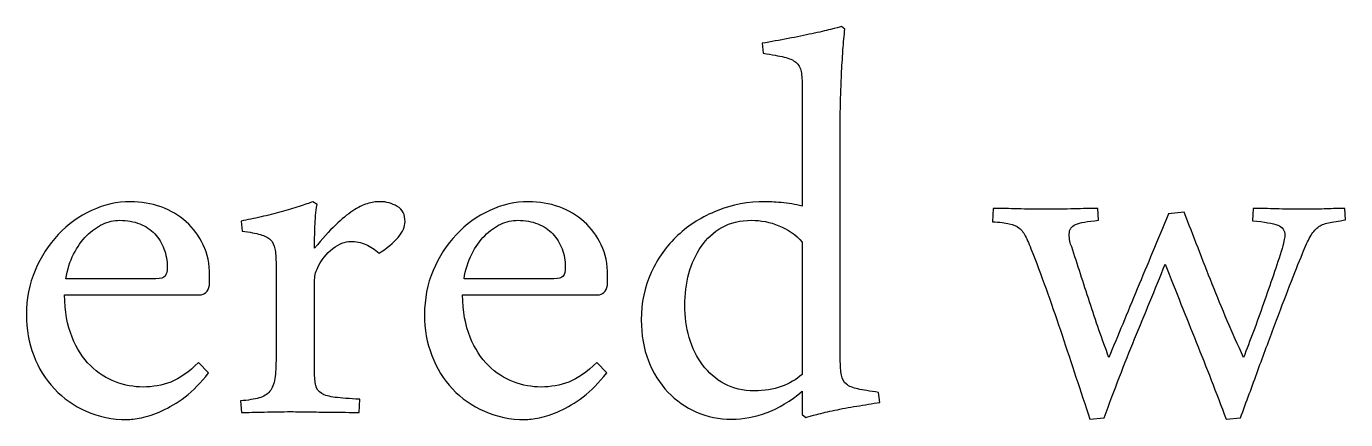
# Model space of a CAD drawing. Extents: x -294 to 276, y -108 to 146.
# Drawn here: x 80.22 to 95.52, y 50.01 to 54.56 of the extents above; entities that cross this region are included whole.
import ezdxf

# ---------------------------------------------------------------- set-up
doc = ezdxf.new("R2010")
doc.units = 0
doc.header["$MEASUREMENT"] = 0
doc.layers.add('OUTLINE', color=7, linetype='CONTINUOUS')

msp = doc.modelspace()

# ---------------------------------------------------------------- linework, layer by layer
at = {"layer": 'OUTLINE', "color": 250}
for points, knots in [([(89.7123, 54.5315), (89.7038, 54.4623), (89.6968, 54.3805), (89.6897, 54.2873), (89.6897, 54.2873), (89.6827, 54.1928), (89.677, 54.0996), (89.6728, 54.0051), (89.6728, 54.0051), (89.6685, 53.912), (89.6657, 53.8245), (89.6629, 53.7412), (89.6629, 53.7412), (89.6601, 53.658), (89.6587, 53.5931), (89.6587, 53.5423), (89.6587, 53.5423), (89.6587, 53.5423), (89.6587, 50.7144), (89.6587, 50.7144), (89.6587, 50.7144), (89.6587, 50.6354), (89.6629, 50.5719), (89.6714, 50.5267), (89.6714, 50.5267), (89.6798, 50.4815), (89.6982, 50.4463), (89.7292, 50.4209), (89.7292, 50.4209), (89.7589, 50.3969), (89.804, 50.3785), (89.8633, 50.3658), (89.8633, 50.3658), (89.9225, 50.3531), (90.0016, 50.3404), (90.1018, 50.3263), (90.1018, 50.3263), (90.1018, 50.3263), (90.1173, 50.2106), (90.1173, 50.2106), (90.1173, 50.2106), (90.0298, 50.1965), (89.9395, 50.1824), (89.8492, 50.1669), (89.8492, 50.1669), (89.7574, 50.1528), (89.6728, 50.1358), (89.5952, 50.1203), (89.5952, 50.1203), (89.5161, 50.1034), (89.447, 50.0878), (89.3877, 50.0723), (89.3877, 50.0723), (89.3285, 50.0568), (89.2847, 50.0455), (89.2579, 50.037), (89.2579, 50.037), (89.2579, 50.037), (89.217, 50.0695), (89.217, 50.0695), (89.217, 50.0695), (89.217, 50.0695), (89.217, 50.339), (89.217, 50.339), (89.217, 50.339), (89.0815, 50.2261), (88.9461, 50.1443), (88.8092, 50.0935), (88.8092, 50.0935), (88.6723, 50.0413), (88.5354, 50.0159), (88.3985, 50.0159), (88.3985, 50.0159), (88.2546, 50.0159), (88.1191, 50.0441), (87.9921, 50.0991), (87.9921, 50.0991), (87.8665, 50.1542), (87.7551, 50.2318), (87.6605, 50.3306), (87.6605, 50.3306), (87.5646, 50.4293), (87.4898, 50.5507), (87.4347, 50.6918), (87.4347, 50.6918), (87.3797, 50.8343), (87.3515, 50.9924), (87.3515, 51.1659), (87.3515, 51.1659), (87.3515, 51.3635), (87.3896, 51.5469), (87.4658, 51.7135), (87.4658, 51.7135), (87.542, 51.88), (87.645, 52.0239), (87.7762, 52.1453), (87.7762, 52.1453), (87.9061, 52.2666), (88.0585, 52.3612), (88.232, 52.4303), (88.232, 52.4303), (88.4056, 52.4994), (88.5919, 52.5347), (88.7908, 52.5347), (88.7908, 52.5347), (88.8289, 52.5347), (88.8896, 52.5305), (88.9729, 52.5234), (88.9729, 52.5234), (89.0547, 52.5164), (89.1366, 52.5037), (89.217, 52.4839), (89.217, 52.4839), (89.217, 52.4839), (89.217, 53.8569), (89.217, 53.8569), (89.217, 53.8569), (89.217, 53.9345), (89.2128, 53.9952), (89.2043, 54.0404), (89.2043, 54.0404), (89.1958, 54.0869), (89.1761, 54.1222), (89.1436, 54.149), (89.1436, 54.149), (89.1126, 54.1744), (89.0674, 54.1942), (89.0081, 54.2083), (89.0081, 54.2083), (88.9489, 54.2224), (88.8684, 54.2379), (88.7654, 54.2535), (88.7654, 54.2535), (88.7654, 54.2535), (88.7541, 54.3692), (88.7541, 54.3692), (88.7541, 54.3692), (88.8557, 54.3861), (88.9559, 54.4045), (89.0547, 54.4228), (89.0547, 54.4228), (89.1549, 54.4426), (89.2466, 54.4609), (89.3299, 54.4792), (89.3299, 54.4792), (89.4145, 54.4976), (89.4865, 54.5131), (89.5458, 54.5286), (89.5458, 54.5286), (89.605, 54.5442), (89.646, 54.5554), (89.6714, 54.5639), (89.6714, 54.5639), (89.6714, 54.5639), (89.7123, 54.5315), (89.7123, 54.5315)], [0, 0, 0, 0, 0.025, 0.025, 0.025, 0.025, 0.05, 0.05, 0.05, 0.05, 0.075, 0.075, 0.075, 0.075, 0.1, 0.1, 0.1, 0.1, 0.125, 0.125, 0.125, 0.125, 0.15, 0.15, 0.15, 0.15, 0.175, 0.175, 0.175, 0.175, 0.2, 0.2, 0.2, 0.2, 0.225, 0.225, 0.225, 0.225, 0.25, 0.25, 0.25, 0.25, 0.275, 0.275, 0.275, 0.275, 0.3, 0.3, 0.3, 0.3, 0.325, 0.325, 0.325, 0.325, 0.35, 0.35, 0.35, 0.35, 0.375, 0.375, 0.375, 0.375, 0.4, 0.4, 0.4, 0.4, 0.425, 0.425, 0.425, 0.425, 0.45, 0.45, 0.45, 0.45, 0.475, 0.475, 0.475, 0.475, 0.5, 0.5, 0.5, 0.5, 0.525, 0.525, 0.525, 0.525, 0.55, 0.55, 0.55, 0.55, 0.575, 0.575, 0.575, 0.575, 0.6, 0.6, 0.6, 0.6, 0.625, 0.625, 0.625, 0.625, 0.65, 0.65, 0.65, 0.65, 0.675, 0.675, 0.675, 0.675, 0.7, 0.7, 0.7, 0.7, 0.725, 0.725, 0.725, 0.725, 0.75, 0.75, 0.75, 0.75, 0.775, 0.775, 0.775, 0.775, 0.8, 0.8, 0.8, 0.8, 0.825, 0.825, 0.825, 0.825, 0.85, 0.85, 0.85, 0.85, 0.875, 0.875, 0.875, 0.875, 0.9, 0.9, 0.9, 0.9, 0.925, 0.925, 0.925, 0.925, 0.95, 0.95, 0.95, 0.95, 1, 1, 1, 1]), ([(82.3363, 50.5535), (82.2474, 50.4378), (82.1571, 50.3447), (82.0626, 50.2741), (82.0626, 50.2741), (81.9694, 50.205), (81.8791, 50.1499), (81.7944, 50.1118), (81.7944, 50.1118), (81.7084, 50.0723), (81.6308, 50.0469), (81.5588, 50.0328), (81.5588, 50.0328), (81.4868, 50.0187), (81.4304, 50.0116), (81.3894, 50.0116), (81.3894, 50.0116), (81.2187, 50.0116), (81.0607, 50.0441), (80.9181, 50.1076), (80.9181, 50.1076), (80.7742, 50.1711), (80.6514, 50.2572), (80.5484, 50.3672), (80.5484, 50.3672), (80.444, 50.4773), (80.365, 50.6071), (80.3085, 50.7539), (80.3085, 50.7539), (80.2521, 50.9021), (80.2239, 51.0587), (80.2239, 51.2238), (80.2239, 51.2238), (80.2239, 51.4086), (80.2577, 51.5794), (80.3241, 51.7389), (80.3241, 51.7389), (80.3918, 51.8969), (80.4821, 52.0352), (80.5936, 52.1537), (80.5936, 52.1537), (80.7051, 52.2723), (80.8335, 52.3654), (80.9802, 52.4331), (80.9802, 52.4331), (81.1256, 52.5009), (81.2766, 52.5347), (81.4304, 52.5347), (81.4304, 52.5347), (81.5546, 52.5347), (81.6717, 52.5136), (81.7846, 52.474), (81.7846, 52.474), (81.896, 52.4345), (81.9934, 52.3767), (82.0753, 52.3019), (82.0753, 52.3019), (82.1585, 52.2285), (82.2248, 52.1382), (82.2742, 52.0338), (82.2742, 52.0338), (82.3236, 51.9294), (82.3476, 51.8122), (82.3476, 51.6824), (82.3476, 51.6824), (82.3476, 51.6824), (82.3476, 51.6246), (82.3476, 51.6246), (82.3476, 51.6246), (82.3476, 51.6246), (82.3448, 51.5667), (82.3448, 51.5667), (82.3448, 51.5667), (82.3307, 51.4919), (82.2912, 51.4552), (82.2291, 51.4552), (82.2291, 51.4552), (82.2291, 51.4552), (80.6655, 51.4552), (80.6655, 51.4552), (80.6655, 51.4552), (80.6684, 51.2647), (80.698, 51.1024), (80.753, 50.967), (80.753, 50.967), (80.8081, 50.8315), (80.8786, 50.7214), (80.9661, 50.6368), (80.9661, 50.6368), (81.0522, 50.5507), (81.1496, 50.4886), (81.2568, 50.4477), (81.2568, 50.4477), (81.364, 50.4082), (81.4699, 50.3884), (81.5757, 50.3884), (81.5757, 50.3884), (81.6886, 50.3884), (81.7959, 50.4082), (81.8975, 50.4463), (81.8975, 50.4463), (81.9991, 50.4844), (82.1077, 50.5606), (82.2206, 50.6735), (82.2206, 50.6735), (82.2206, 50.6735), (82.3363, 50.5535), (82.3363, 50.5535)], [0, 0, 0, 0, 0.0357143, 0.0357143, 0.0357143, 0.0357143, 0.0714286, 0.0714286, 0.0714286, 0.0714286, 0.1071429, 0.1071429, 0.1071429, 0.1071429, 0.1428571, 0.1428571, 0.1428571, 0.1428571, 0.1785714, 0.1785714, 0.1785714, 0.1785714, 0.2142857, 0.2142857, 0.2142857, 0.2142857, 0.25, 0.25, 0.25, 0.25, 0.2857143, 0.2857143, 0.2857143, 0.2857143, 0.3214286, 0.3214286, 0.3214286, 0.3214286, 0.3571429, 0.3571429, 0.3571429, 0.3571429, 0.3928571, 0.3928571, 0.3928571, 0.3928571, 0.4285714, 0.4285714, 0.4285714, 0.4285714, 0.4642857, 0.4642857, 0.4642857, 0.4642857, 0.5, 0.5, 0.5, 0.5, 0.5357143, 0.5357143, 0.5357143, 0.5357143, 0.5714286, 0.5714286, 0.5714286, 0.5714286, 0.6071429, 0.6071429, 0.6071429, 0.6071429, 0.6428571, 0.6428571, 0.6428571, 0.6428571, 0.6785714, 0.6785714, 0.6785714, 0.6785714, 0.7142857, 0.7142857, 0.7142857, 0.7142857, 0.75, 0.75, 0.75, 0.75, 0.7857143, 0.7857143, 0.7857143, 0.7857143, 0.8214286, 0.8214286, 0.8214286, 0.8214286, 0.8571429, 0.8571429, 0.8571429, 0.8571429, 0.8928571, 0.8928571, 0.8928571, 0.8928571, 0.9285714, 0.9285714, 0.9285714, 0.9285714, 1, 1, 1, 1]), ([(84.0819, 50.0949), (84.0367, 50.0949), (83.9845, 50.0949), (83.9224, 50.0963), (83.9224, 50.0963), (83.8603, 50.0977), (83.7926, 50.0991), (83.722, 50.0991), (83.722, 50.0991), (83.6501, 50.0991), (83.5767, 50.0991), (83.5019, 50.1005), (83.5019, 50.1005), (83.4285, 50.102), (83.358, 50.1034), (83.2917, 50.1034), (83.2917, 50.1034), (83.1844, 50.1034), (83.0814, 50.102), (82.9812, 50.0991), (82.9812, 50.0991), (82.8824, 50.0963), (82.7935, 50.0949), (82.7173, 50.0949), (82.7173, 50.0949), (82.7173, 50.0949), (82.7046, 50.2275), (82.7046, 50.2275), (82.7046, 50.2275), (82.7949, 50.236), (82.8683, 50.2473), (82.9219, 50.2628), (82.9219, 50.2628), (82.9756, 50.2769), (83.0165, 50.3023), (83.0461, 50.339), (83.0461, 50.339), (83.0743, 50.3743), (83.0941, 50.4237), (83.104, 50.4858), (83.104, 50.4858), (83.1124, 50.5479), (83.1181, 50.6311), (83.1181, 50.7355), (83.1181, 50.7355), (83.1181, 50.7355), (83.1181, 51.8066), (83.1181, 51.8066), (83.1181, 51.8066), (83.1181, 51.8842), (83.1139, 51.9449), (83.1054, 51.9886), (83.1054, 51.9886), (83.0969, 52.0324), (83.08, 52.0676), (83.0532, 52.0945), (83.0532, 52.0945), (83.0278, 52.1199), (82.9883, 52.1396), (82.9361, 52.1537), (82.9361, 52.1537), (82.8838, 52.1678), (82.8133, 52.1819), (82.7258, 52.1946), (82.7258, 52.1946), (82.7258, 52.1946), (82.7131, 52.3104), (82.7131, 52.3104), (82.7131, 52.3104), (82.7879, 52.3245), (82.8641, 52.34), (82.9445, 52.3583), (82.9445, 52.3583), (83.0235, 52.3767), (83.1012, 52.395), (83.1759, 52.4162), (83.1759, 52.4162), (83.2507, 52.4374), (83.3199, 52.4571), (83.3848, 52.4783), (83.3848, 52.4783), (83.4497, 52.4994), (83.5019, 52.5178), (83.5442, 52.5347), (83.5442, 52.5347), (83.5442, 52.5347), (83.5936, 52.5009), (83.5936, 52.5009), (83.5936, 52.5009), (83.5795, 52.4162), (83.5711, 52.3301), (83.5682, 52.2469), (83.5682, 52.2469), (83.5654, 52.1622), (83.564, 52.0789), (83.564, 51.9971), (83.564, 51.9971), (83.6529, 52.1043), (83.7333, 52.1932), (83.8067, 52.2638), (83.8067, 52.2638), (83.8787, 52.3329), (83.9464, 52.388), (84.0071, 52.4289), (84.0071, 52.4289), (84.0678, 52.4684), (84.1228, 52.4966), (84.1736, 52.5107), (84.1736, 52.5107), (84.2258, 52.5263), (84.2752, 52.5347), (84.3246, 52.5347), (84.3246, 52.5347), (84.3966, 52.5347), (84.4629, 52.5164), (84.5236, 52.4797), (84.5236, 52.4797), (84.5842, 52.4444), (84.6139, 52.3851), (84.6139, 52.3019), (84.6139, 52.3019), (84.6139, 52.2469), (84.5871, 52.1862), (84.532, 52.1213), (84.532, 52.1213), (84.477, 52.0549), (84.4036, 51.9943), (84.3133, 51.9392), (84.3133, 51.9392), (84.2625, 51.983), (84.2117, 52.0168), (84.1581, 52.0394), (84.1581, 52.0394), (84.1045, 52.0634), (84.0452, 52.0747), (83.9817, 52.0747), (83.9817, 52.0747), (83.9182, 52.0747), (83.849, 52.0479), (83.7757, 51.9929), (83.7757, 51.9929), (83.7009, 51.9378), (83.6402, 51.8574), (83.5936, 51.753), (83.5936, 51.753), (83.5795, 51.7219), (83.5711, 51.6951), (83.5682, 51.6725), (83.5682, 51.6725), (83.5654, 51.6485), (83.564, 51.6175), (83.564, 51.5794), (83.564, 51.5794), (83.564, 51.5794), (83.564, 50.5662), (83.564, 50.5662), (83.564, 50.5662), (83.564, 50.4999), (83.5696, 50.4477), (83.5795, 50.4068), (83.5795, 50.4068), (83.588, 50.3672), (83.6106, 50.3362), (83.6473, 50.3136), (83.6473, 50.3136), (83.6825, 50.2925), (83.7347, 50.2769), (83.8039, 50.2685), (83.8039, 50.2685), (83.873, 50.26), (83.9676, 50.2529), (84.0889, 50.2473), (84.0889, 50.2473), (84.0889, 50.2473), (84.0819, 50.0949), (84.0819, 50.0949)], [0, 0, 0, 0, 0.0222222, 0.0222222, 0.0222222, 0.0222222, 0.0444444, 0.0444444, 0.0444444, 0.0444444, 0.0666667, 0.0666667, 0.0666667, 0.0666667, 0.0888889, 0.0888889, 0.0888889, 0.0888889, 0.1111111, 0.1111111, 0.1111111, 0.1111111, 0.1333333, 0.1333333, 0.1333333, 0.1333333, 0.1555556, 0.1555556, 0.1555556, 0.1555556, 0.1777778, 0.1777778, 0.1777778, 0.1777778, 0.2, 0.2, 0.2, 0.2, 0.2222222, 0.2222222, 0.2222222, 0.2222222, 0.2444444, 0.2444444, 0.2444444, 0.2444444, 0.2666667, 0.2666667, 0.2666667, 0.2666667, 0.2888889, 0.2888889, 0.2888889, 0.2888889, 0.3111111, 0.3111111, 0.3111111, 0.3111111, 0.3333333, 0.3333333, 0.3333333, 0.3333333, 0.3555556, 0.3555556, 0.3555556, 0.3555556, 0.3777778, 0.3777778, 0.3777778, 0.3777778, 0.4, 0.4, 0.4, 0.4, 0.4222222, 0.4222222, 0.4222222, 0.4222222, 0.4444444, 0.4444444, 0.4444444, 0.4444444, 0.4666667, 0.4666667, 0.4666667, 0.4666667, 0.4888889, 0.4888889, 0.4888889, 0.4888889, 0.5111111, 0.5111111, 0.5111111, 0.5111111, 0.5333333, 0.5333333, 0.5333333, 0.5333333, 0.5555556, 0.5555556, 0.5555556, 0.5555556, 0.5777778, 0.5777778, 0.5777778, 0.5777778, 0.6, 0.6, 0.6, 0.6, 0.6222222, 0.6222222, 0.6222222, 0.6222222, 0.6444444, 0.6444444, 0.6444444, 0.6444444, 0.6666667, 0.6666667, 0.6666667, 0.6666667, 0.6888889, 0.6888889, 0.6888889, 0.6888889, 0.7111111, 0.7111111, 0.7111111, 0.7111111, 0.7333333, 0.7333333, 0.7333333, 0.7333333, 0.7555556, 0.7555556, 0.7555556, 0.7555556, 0.7777778, 0.7777778, 0.7777778, 0.7777778, 0.8, 0.8, 0.8, 0.8, 0.8222222, 0.8222222, 0.8222222, 0.8222222, 0.8444444, 0.8444444, 0.8444444, 0.8444444, 0.8666667, 0.8666667, 0.8666667, 0.8666667, 0.8888889, 0.8888889, 0.8888889, 0.8888889, 0.9111111, 0.9111111, 0.9111111, 0.9111111, 0.9333333, 0.9333333, 0.9333333, 0.9333333, 0.9555556, 0.9555556, 0.9555556, 0.9555556, 1, 1, 1, 1]), ([(86.9507, 50.5535), (86.8618, 50.4378), (86.7715, 50.3447), (86.677, 50.2741), (86.677, 50.2741), (86.5838, 50.205), (86.4935, 50.1499), (86.4088, 50.1118), (86.4088, 50.1118), (86.3228, 50.0723), (86.2452, 50.0469), (86.1732, 50.0328), (86.1732, 50.0328), (86.1012, 50.0187), (86.0448, 50.0116), (86.0038, 50.0116), (86.0038, 50.0116), (85.8331, 50.0116), (85.6751, 50.0441), (85.5325, 50.1076), (85.5325, 50.1076), (85.3886, 50.1711), (85.2658, 50.2572), (85.1628, 50.3672), (85.1628, 50.3672), (85.0584, 50.4773), (84.9794, 50.6071), (84.9229, 50.7539), (84.9229, 50.7539), (84.8665, 50.9021), (84.8383, 51.0587), (84.8383, 51.2238), (84.8383, 51.2238), (84.8383, 51.4086), (84.8721, 51.5794), (84.9385, 51.7389), (84.9385, 51.7389), (85.0062, 51.8969), (85.0965, 52.0352), (85.208, 52.1537), (85.208, 52.1537), (85.3195, 52.2723), (85.4479, 52.3654), (85.5946, 52.4331), (85.5946, 52.4331), (85.74, 52.5009), (85.891, 52.5347), (86.0448, 52.5347), (86.0448, 52.5347), (86.169, 52.5347), (86.2861, 52.5136), (86.399, 52.474), (86.399, 52.474), (86.5104, 52.4345), (86.6078, 52.3767), (86.6897, 52.3019), (86.6897, 52.3019), (86.7729, 52.2285), (86.8392, 52.1382), (86.8886, 52.0338), (86.8886, 52.0338), (86.938, 51.9294), (86.962, 51.8122), (86.962, 51.6824), (86.962, 51.6824), (86.962, 51.6824), (86.962, 51.6246), (86.962, 51.6246), (86.962, 51.6246), (86.962, 51.6246), (86.9592, 51.5667), (86.9592, 51.5667), (86.9592, 51.5667), (86.9451, 51.4919), (86.9056, 51.4552), (86.8435, 51.4552), (86.8435, 51.4552), (86.8435, 51.4552), (85.2799, 51.4552), (85.2799, 51.4552), (85.2799, 51.4552), (85.2828, 51.2647), (85.3124, 51.1024), (85.3674, 50.967), (85.3674, 50.967), (85.4225, 50.8315), (85.493, 50.7214), (85.5805, 50.6368), (85.5805, 50.6368), (85.6666, 50.5507), (85.764, 50.4886), (85.8712, 50.4477), (85.8712, 50.4477), (85.9784, 50.4082), (86.0843, 50.3884), (86.1901, 50.3884), (86.1901, 50.3884), (86.303, 50.3884), (86.4103, 50.4082), (86.5119, 50.4463), (86.5119, 50.4463), (86.6135, 50.4844), (86.7221, 50.5606), (86.835, 50.6735), (86.835, 50.6735), (86.835, 50.6735), (86.9507, 50.5535), (86.9507, 50.5535)], [0, 0, 0, 0, 0.0357143, 0.0357143, 0.0357143, 0.0357143, 0.0714286, 0.0714286, 0.0714286, 0.0714286, 0.1071429, 0.1071429, 0.1071429, 0.1071429, 0.1428571, 0.1428571, 0.1428571, 0.1428571, 0.1785714, 0.1785714, 0.1785714, 0.1785714, 0.2142857, 0.2142857, 0.2142857, 0.2142857, 0.25, 0.25, 0.25, 0.25, 0.2857143, 0.2857143, 0.2857143, 0.2857143, 0.3214286, 0.3214286, 0.3214286, 0.3214286, 0.3571429, 0.3571429, 0.3571429, 0.3571429, 0.3928571, 0.3928571, 0.3928571, 0.3928571, 0.4285714, 0.4285714, 0.4285714, 0.4285714, 0.4642857, 0.4642857, 0.4642857, 0.4642857, 0.5, 0.5, 0.5, 0.5, 0.5357143, 0.5357143, 0.5357143, 0.5357143, 0.5714286, 0.5714286, 0.5714286, 0.5714286, 0.6071429, 0.6071429, 0.6071429, 0.6071429, 0.6428571, 0.6428571, 0.6428571, 0.6428571, 0.6785714, 0.6785714, 0.6785714, 0.6785714, 0.7142857, 0.7142857, 0.7142857, 0.7142857, 0.75, 0.75, 0.75, 0.75, 0.7857143, 0.7857143, 0.7857143, 0.7857143, 0.8214286, 0.8214286, 0.8214286, 0.8214286, 0.8571429, 0.8571429, 0.8571429, 0.8571429, 0.8928571, 0.8928571, 0.8928571, 0.8928571, 0.9285714, 0.9285714, 0.9285714, 0.9285714, 1, 1, 1, 1]), ([(94.4452, 52.4557), (94.5313, 52.4557), (94.6202, 52.4543), (94.7119, 52.4515), (94.7119, 52.4515), (94.8051, 52.4486), (94.9137, 52.4472), (95.0407, 52.4472), (95.0407, 52.4472), (95.1381, 52.4472), (95.2228, 52.4486), (95.2947, 52.4515), (95.2947, 52.4515), (95.3681, 52.4543), (95.4387, 52.4557), (95.5078, 52.4557), (95.5078, 52.4557), (95.5078, 52.4557), (95.5163, 52.3231), (95.5163, 52.3231), (95.5163, 52.3231), (95.4344, 52.3118), (95.3681, 52.3005), (95.3173, 52.2906), (95.3173, 52.2906), (95.2679, 52.2793), (95.227, 52.261), (95.1945, 52.237), (95.1945, 52.237), (95.1607, 52.2116), (95.131, 52.1763), (95.1056, 52.1283), (95.1056, 52.1283), (95.0788, 52.0818), (95.0492, 52.0168), (95.0167, 51.935), (95.0167, 51.935), (94.9716, 51.8278), (94.9222, 51.7022), (94.8672, 51.5611), (94.8672, 51.5611), (94.8121, 51.4185), (94.7543, 51.2647), (94.6922, 51.0996), (94.6922, 51.0996), (94.6301, 50.9345), (94.5652, 50.7609), (94.4989, 50.5803), (94.4989, 50.5803), (94.4339, 50.3997), (94.3662, 50.2177), (94.2971, 50.0328), (94.2971, 50.0328), (94.2971, 50.0328), (94.132, 50.0159), (94.132, 50.0159), (94.132, 50.0159), (94.0163, 50.3221), (93.9005, 50.6198), (93.7848, 50.9077), (93.7848, 50.9077), (93.6691, 51.1956), (93.5492, 51.4961), (93.425, 51.8108), (93.425, 51.8108), (93.3065, 51.5187), (93.1879, 51.2308), (93.0708, 50.9472), (93.0708, 50.9472), (92.9537, 50.6622), (92.8366, 50.3588), (92.718, 50.0328), (92.718, 50.0328), (92.718, 50.0328), (92.5529, 50.0159), (92.5529, 50.0159), (92.5529, 50.0159), (92.4443, 50.3418), (92.337, 50.665), (92.2298, 50.9881), (92.2298, 50.9881), (92.1225, 51.3099), (92.0096, 51.626), (91.8911, 51.935), (91.8911, 51.935), (91.8601, 52.0112), (91.8347, 52.0733), (91.8121, 52.1213), (91.8121, 52.1213), (91.7895, 52.1678), (91.7641, 52.2031), (91.7331, 52.2285), (91.7331, 52.2285), (91.7034, 52.2525), (91.6653, 52.2708), (91.6174, 52.2793), (91.6174, 52.2793), (91.5708, 52.2892), (91.5059, 52.2977), (91.424, 52.3019), (91.424, 52.3019), (91.424, 52.3019), (91.4325, 52.4557), (91.4325, 52.4557), (91.4325, 52.4557), (91.5228, 52.4557), (91.6174, 52.4543), (91.7175, 52.4515), (91.7175, 52.4515), (91.8163, 52.4486), (91.9278, 52.4472), (92.052, 52.4472), (92.052, 52.4472), (92.1592, 52.4472), (92.2651, 52.4486), (92.3681, 52.4515), (92.3681, 52.4515), (92.4711, 52.4543), (92.5628, 52.4557), (92.6432, 52.4557), (92.6432, 52.4557), (92.6432, 52.4557), (92.6517, 52.3188), (92.6517, 52.3188), (92.6517, 52.3188), (92.5247, 52.3075), (92.4372, 52.292), (92.3864, 52.2708), (92.3864, 52.2708), (92.337, 52.2511), (92.313, 52.213), (92.313, 52.158), (92.313, 52.158), (92.313, 52.0973), (92.3215, 52.0493), (92.3413, 52.0126), (92.3413, 52.0126), (92.4076, 51.8066), (92.4767, 51.5935), (92.5487, 51.3748), (92.5487, 51.3748), (92.6192, 51.1546), (92.694, 50.9416), (92.7716, 50.7313), (92.7716, 50.7313), (92.8761, 50.9825), (92.9861, 51.2464), (93.1019, 51.5258), (93.1019, 51.5258), (93.2176, 51.8038), (93.3375, 52.093), (93.4617, 52.3936), (93.4617, 52.3936), (93.4617, 52.3936), (93.6437, 52.4148), (93.6437, 52.4148), (93.6437, 52.4148), (93.751, 52.1382), (93.8596, 51.8602), (93.9697, 51.5794), (93.9697, 51.5794), (94.0812, 51.2986), (94.2011, 51.0149), (94.3338, 50.7313), (94.3338, 50.7313), (94.3704, 50.8259), (94.4071, 50.9246), (94.4481, 51.0319), (94.4481, 51.0319), (94.4876, 51.1377), (94.5271, 51.245), (94.5652, 51.3564), (94.5652, 51.3564), (94.6047, 51.4665), (94.6414, 51.5752), (94.6795, 51.6838), (94.6795, 51.6838), (94.7162, 51.7939), (94.75, 51.8955), (94.7811, 51.9929), (94.7811, 51.9929), (94.8022, 52.0803), (94.8135, 52.1311), (94.8135, 52.1453), (94.8135, 52.1453), (94.8135, 52.2031), (94.7867, 52.2426), (94.7303, 52.2638), (94.7303, 52.2638), (94.6752, 52.2835), (94.5779, 52.3005), (94.4368, 52.3146), (94.4368, 52.3146), (94.4368, 52.3146), (94.4452, 52.4557), (94.4452, 52.4557)], [0, 0, 0, 0, 0.02, 0.02, 0.02, 0.02, 0.04, 0.04, 0.04, 0.04, 0.06, 0.06, 0.06, 0.06, 0.08, 0.08, 0.08, 0.08, 0.1, 0.1, 0.1, 0.1, 0.12, 0.12, 0.12, 0.12, 0.14, 0.14, 0.14, 0.14, 0.16, 0.16, 0.16, 0.16, 0.18, 0.18, 0.18, 0.18, 0.2, 0.2, 0.2, 0.2, 0.22, 0.22, 0.22, 0.22, 0.24, 0.24, 0.24, 0.24, 0.26, 0.26, 0.26, 0.26, 0.28, 0.28, 0.28, 0.28, 0.3, 0.3, 0.3, 0.3, 0.32, 0.32, 0.32, 0.32, 0.34, 0.34, 0.34, 0.34, 0.36, 0.36, 0.36, 0.36, 0.38, 0.38, 0.38, 0.38, 0.4, 0.4, 0.4, 0.4, 0.42, 0.42, 0.42, 0.42, 0.44, 0.44, 0.44, 0.44, 0.46, 0.46, 0.46, 0.46, 0.48, 0.48, 0.48, 0.48, 0.5, 0.5, 0.5, 0.5, 0.52, 0.52, 0.52, 0.52, 0.54, 0.54, 0.54, 0.54, 0.56, 0.56, 0.56, 0.56, 0.58, 0.58, 0.58, 0.58, 0.6, 0.6, 0.6, 0.6, 0.62, 0.62, 0.62, 0.62, 0.64, 0.64, 0.64, 0.64, 0.66, 0.66, 0.66, 0.66, 0.68, 0.68, 0.68, 0.68, 0.7, 0.7, 0.7, 0.7, 0.72, 0.72, 0.72, 0.72, 0.74, 0.74, 0.74, 0.74, 0.76, 0.76, 0.76, 0.76, 0.78, 0.78, 0.78, 0.78, 0.8, 0.8, 0.8, 0.8, 0.82, 0.82, 0.82, 0.82, 0.84, 0.84, 0.84, 0.84, 0.86, 0.86, 0.86, 0.86, 0.88, 0.88, 0.88, 0.88, 0.9, 0.9, 0.9, 0.9, 0.92, 0.92, 0.92, 0.92, 0.94, 0.94, 0.94, 0.94, 0.96, 0.96, 0.96, 0.96, 1, 1, 1, 1]), ([(81.7239, 51.6415), (81.7789, 51.6415), (81.8156, 51.6514), (81.8311, 51.6725), (81.8311, 51.6725), (81.8481, 51.6923), (81.8565, 51.7276), (81.8565, 51.777), (81.8565, 51.777), (81.8565, 51.8517), (81.8438, 51.9223), (81.8184, 51.9886), (81.8184, 51.9886), (81.7944, 52.0549), (81.7592, 52.1128), (81.7112, 52.1622), (81.7112, 52.1622), (81.6646, 52.2116), (81.6068, 52.2497), (81.5376, 52.2779), (81.5376, 52.2779), (81.4685, 52.3047), (81.3923, 52.3188), (81.3062, 52.3188), (81.3062, 52.3188), (81.2399, 52.3188), (81.1735, 52.3033), (81.1086, 52.2737), (81.1086, 52.2737), (81.0423, 52.2426), (80.9802, 52.1989), (80.9224, 52.141), (80.9224, 52.141), (80.8645, 52.0832), (80.8137, 52.0126), (80.7714, 51.9279), (80.7714, 51.9279), (80.729, 51.8447), (80.6994, 51.7487), (80.6825, 51.6415), (80.6825, 51.6415), (80.6825, 51.6415), (81.7239, 51.6415), (81.7239, 51.6415)], [0, 0, 0, 0, 0.0833333, 0.0833333, 0.0833333, 0.0833333, 0.1666667, 0.1666667, 0.1666667, 0.1666667, 0.25, 0.25, 0.25, 0.25, 0.3333333, 0.3333333, 0.3333333, 0.3333333, 0.4166667, 0.4166667, 0.4166667, 0.4166667, 0.5, 0.5, 0.5, 0.5, 0.5833333, 0.5833333, 0.5833333, 0.5833333, 0.6666667, 0.6666667, 0.6666667, 0.6666667, 0.75, 0.75, 0.75, 0.75, 0.8333333, 0.8333333, 0.8333333, 0.8333333, 1, 1, 1, 1]), ([(86.3383, 51.6415), (86.3933, 51.6415), (86.43, 51.6514), (86.4455, 51.6725), (86.4455, 51.6725), (86.4625, 51.6923), (86.4709, 51.7276), (86.4709, 51.777), (86.4709, 51.777), (86.4709, 51.8517), (86.4582, 51.9223), (86.4328, 51.9886), (86.4328, 51.9886), (86.4088, 52.0549), (86.3736, 52.1128), (86.3256, 52.1622), (86.3256, 52.1622), (86.279, 52.2116), (86.2212, 52.2497), (86.152, 52.2779), (86.152, 52.2779), (86.0829, 52.3047), (86.0067, 52.3188), (85.9206, 52.3188), (85.9206, 52.3188), (85.8543, 52.3188), (85.7879, 52.3033), (85.723, 52.2737), (85.723, 52.2737), (85.6567, 52.2426), (85.5946, 52.1989), (85.5368, 52.141), (85.5368, 52.141), (85.4789, 52.0832), (85.4281, 52.0126), (85.3858, 51.9279), (85.3858, 51.9279), (85.3434, 51.8447), (85.3138, 51.7487), (85.2969, 51.6415), (85.2969, 51.6415), (85.2969, 51.6415), (86.3383, 51.6415), (86.3383, 51.6415)], [0, 0, 0, 0, 0.0833333, 0.0833333, 0.0833333, 0.0833333, 0.1666667, 0.1666667, 0.1666667, 0.1666667, 0.25, 0.25, 0.25, 0.25, 0.3333333, 0.3333333, 0.3333333, 0.3333333, 0.4166667, 0.4166667, 0.4166667, 0.4166667, 0.5, 0.5, 0.5, 0.5, 0.5833333, 0.5833333, 0.5833333, 0.5833333, 0.6666667, 0.6666667, 0.6666667, 0.6666667, 0.75, 0.75, 0.75, 0.75, 0.8333333, 0.8333333, 0.8333333, 0.8333333, 1, 1, 1, 1]), ([(89.217, 52.0662), (89.1422, 52.1523), (89.0519, 52.2158), (88.9475, 52.2567), (88.9475, 52.2567), (88.843, 52.2991), (88.7372, 52.3188), (88.63, 52.3188), (88.63, 52.3188), (88.4973, 52.3188), (88.383, 52.292), (88.2856, 52.237), (88.2856, 52.237), (88.1897, 52.1819), (88.1093, 52.1086), (88.0472, 52.0168), (88.0472, 52.0168), (87.9837, 51.9265), (87.9357, 51.8221), (87.9032, 51.7036), (87.9032, 51.7036), (87.8722, 51.585), (87.8567, 51.4623), (87.8567, 51.3353), (87.8567, 51.3353), (87.8567, 51.2054), (87.8736, 51.0813), (87.9075, 50.9613), (87.9075, 50.9613), (87.9427, 50.8414), (87.9935, 50.7355), (88.0627, 50.6452), (88.0627, 50.6452), (88.1318, 50.5535), (88.2165, 50.4801), (88.3167, 50.4251), (88.3167, 50.4251), (88.4183, 50.3701), (88.5326, 50.3433), (88.6624, 50.3433), (88.6624, 50.3433), (88.7781, 50.3433), (88.8826, 50.3602), (88.9743, 50.3941), (88.9743, 50.3941), (89.0674, 50.4293), (89.1478, 50.4759), (89.217, 50.5338), (89.217, 50.5338), (89.217, 50.5338), (89.217, 52.0662), (89.217, 52.0662)], [0, 0, 0, 0, 0.0714286, 0.0714286, 0.0714286, 0.0714286, 0.1428571, 0.1428571, 0.1428571, 0.1428571, 0.2142857, 0.2142857, 0.2142857, 0.2142857, 0.2857143, 0.2857143, 0.2857143, 0.2857143, 0.3571429, 0.3571429, 0.3571429, 0.3571429, 0.4285714, 0.4285714, 0.4285714, 0.4285714, 0.5, 0.5, 0.5, 0.5, 0.5714286, 0.5714286, 0.5714286, 0.5714286, 0.6428571, 0.6428571, 0.6428571, 0.6428571, 0.7142857, 0.7142857, 0.7142857, 0.7142857, 0.7857143, 0.7857143, 0.7857143, 0.7857143, 0.8571429, 0.8571429, 0.8571429, 0.8571429, 1, 1, 1, 1])]:
    msp.add_open_spline(points, degree=3, knots=knots, dxfattribs=at)

doc.saveas('drawing.dxf')
